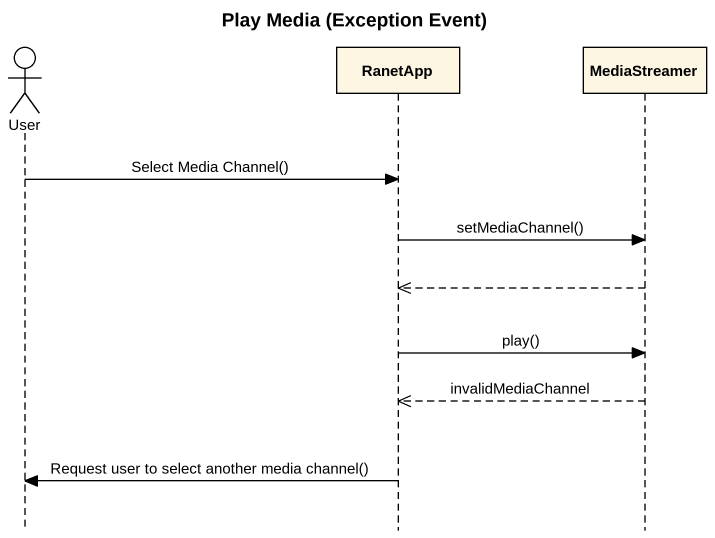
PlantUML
@startuml
title Play Media (Exception Event)
hide footbox
actor User
participant RanetApp
participant MediaStreamer

User -> RanetApp : Select Media Channel()
RanetApp -> MediaStreamer : setMediaChannel()
MediaStreamer -->> RanetApp
RanetApp -> MediaStreamer : play()
MediaStreamer -->> RanetApp : invalidMediaChannel
RanetApp -> User : Request user to select another media channel()
@enduml
